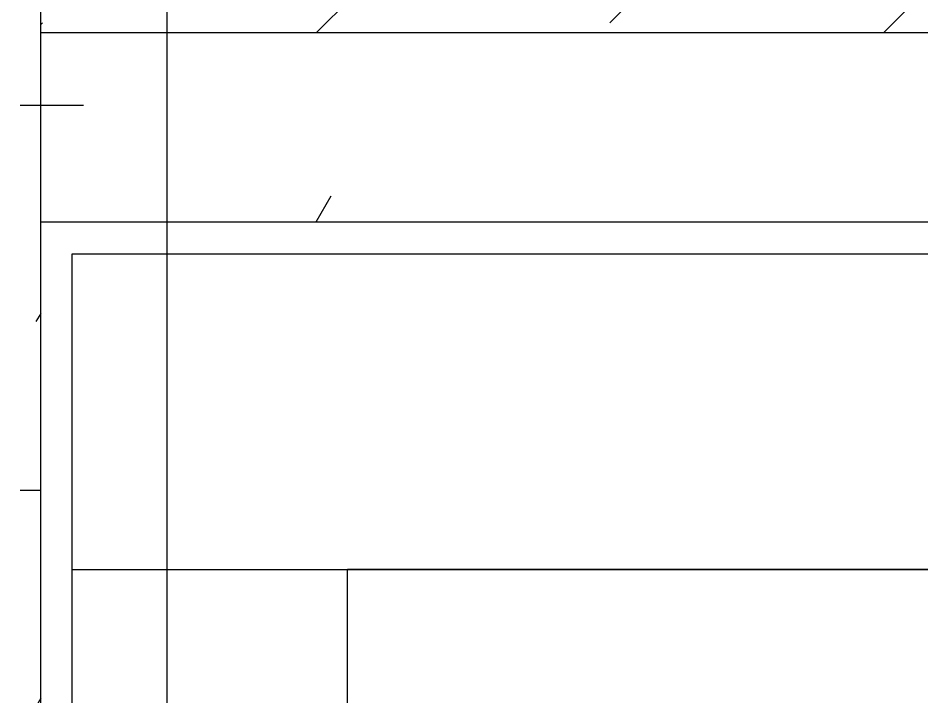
# Model space of a CAD drawing. Header units: millimetres. Extents: x -92759 to 184353, y -15225 to 86714.
# Drawn here: x -70851 to -70136, y 39765 to 40303 of the extents above; entities that cross this region are included whole.
import ezdxf

# ---------------------------------------------------------------- set-up
doc = ezdxf.new("R2010")
doc.units = ezdxf.units.MM
doc.linetypes.add('IDA - Grid Line', pattern=[2100, 1200, -300, 300, -300])
for name, color, linetype in [('0-1', 9, 'Continuous'), ('A-_DETA----_E-2', 9, 'Continuous'), ('A-_WALL----_E', 8, 'Continuous'), ('A-_WALL----_H-1', 9, 'Continuous'), ('A-_WALLPRTN_E', 8, 'Continuous'), ('A-PATT-CONC', 8, 'Continuous'), ('HF', 7, 'Continuous')]:
    doc.layers.add(name, color=color, linetype=linetype)
doc.layers.add('A-_DETA----_E-6', color=7, linetype='Continuous', true_color=0x969696)
doc.layers.add('S-_ANOTGRID_E-1', color=9, linetype='IDA - Grid Line', true_color=0x808080)
doc.layers.add('HFI 9MM FPB', color=94, linetype='Continuous', lineweight=5)
pattern_1 = [(0, (-11870.95, 40538.29), (609.6, 152.4), [50.292, -406.908, 50.292, -406.908, -2438.4]), (0, (-11870.95, 40538.29), (609.6, 152.4), [-914.4, 50.292, -864.108, 50.292, -406.908, -1066.8]), (0, (-11870.95, 40538.29), (609.6, 152.4), [-2286, 50.292, -254.508, 50.292, -711.708]), (120, (-11642.35, 40614.49), (-436.7823, 451.7291), [50.292, -406.908, 50.292, -406.908, -2438.4]), (120, (-11642.35, 40614.49), (-436.7823, 451.7291), [-914.4, 50.292, -864.108, 50.292, -406.908, -1066.8]), (120, (-11642.35, 40614.49), (-436.7823, 451.7291), [-2286, 50.292, -254.508, 50.292, -711.708]), (240, (-11566.15, 40919.29), (-172.8177, -604.1291), [50.292, -406.908, 50.292, -406.908, -2438.4]), (240, (-11566.15, 40919.29), (-172.8177, -604.1291), [-914.4, 50.292, -864.108, 50.292, -406.908, -1066.8]), (240, (-11566.15, 40919.29), (-172.8177, -604.1291), [-2286, 50.292, -254.508, 50.292, -711.708])]

# ---------------------------------------------------------------- blocks, each defined once
blk = doc.blocks.new('A$Cb2bf8f38')
at = {"layer": 'A-_WALL----_H-1'}
h = blk.add_hatch(dxfattribs=at)
h.set_pattern_fill('FP_1', color=256, style=0, pattern_type=2)
h.set_pattern_definition(pattern_1)
h.paths.add_polyline_path([(-28100, 7600), (-27900, 7600), (-27900, 7900), (-28012.5, 7900), (-28012.5, 7875), (-28100, 7875)])
h.paths.add_polyline_path([(-28012.5, 9500), (-27900, 9500), (-27900, 9900), (-28012.5, 9900), (-28012.5, 9875), (-28100, 9875), (-28100, 9525), (-28012.5, 9525)])
h.paths.add_polyline_path([(-27900, 11000), (-27900, 12082.5), (-28100, 12082.5), (-28100, 11025), (-28012.5, 11025), (-28012.5, 11000)])
h = blk.add_hatch(dxfattribs=at)
h.set_pattern_fill('FP_1', color=256, style=0, pattern_type=2)
h.set_pattern_definition(pattern_1)
h.paths.add_polyline_path([(-25850, 7600), (-25850, 7750), (-27900, 7750), (-27900, 7600), (-25875, 7600)])
h = blk.add_hatch(dxfattribs=at)
h.set_pattern_fill('FP_1', color=256, style=0, pattern_type=2)
h.set_pattern_definition(pattern_1)
h.paths.add_polyline_path([(-27900, 5300), (-27900, 7600), (-28100, 7600), (-28100, 5300)])
at = {"layer": 'A-_DETA----_E-2'}
for p, q in [((-27875, 7575), (-25875, 7575)), ((-27875, 7325), (-27875, 7575)), ((-27875, 7325), (-25875, 7325)), ((-27165.94, 7325), (-27657.06, 7325)), ((-27657.06, 7013.07), (-27657.06, 7325))]:
    blk.add_line(p, q, dxfattribs=at)
at = {"layer": 'A-_DETA----_E-6'}
for p, q in [((-27875, 7575), (-25875, 7575)), ((-27875, 7325), (-27875, 7575)), ((-27875, 7325), (-25875, 7325)), ((-27165.94, 7325), (-27657.06, 7325)), ((-27657.06, 7013.07), (-27657.06, 7325))]:
    blk.add_line(p, q, dxfattribs=at)
at = {"layer": 'A-_WALL----_E'}
for p, q in [((-27900, 5300), (-27900, 7900)), ((-25850, 7600), (-27900, 7600)), ((-27875, 5325), (-27875, 7575))]:
    blk.add_line(p, q, dxfattribs=at)
at = {"layer": 'A-_WALLPRTN_E'}
for p, q in [((-25875, 7750), (-27900, 7750)), ((-27875, 7575), (-25875, 7575))]:
    blk.add_line(p, q, dxfattribs=at)
at = {"layer": 'S-_ANOTGRID_E-1'}
blk.add_line((-27800, -20141.41), (-27800, 53272.8), dxfattribs=at)
blk = doc.blocks.new('RCP_B8L1')
at = {"layer": 'HFI 9MM FPB'}
h = blk.add_hatch(dxfattribs=at)
h.set_pattern_fill('ANSI33', color=256, scale=50)
h.paths.add_polyline_path([(-16029.04966, 469111.70958), (-5559.05312, 469111.70958), (-5559.05312, 467211.70958), (-16029.04966, 467211.70958)])
h.paths.add_polyline_path([(-15594.04966, 468761.70958), (-5994.04966, 468761.70958), (-5994.04966, 467561.70958), (-15594.04966, 467561.70958)], flags=16)
at = {"layer": 'HF'}
blk.add_lwpolyline([(-16029.04966, 469111.70958), (-5559.05312, 469111.70958), (-5559.05312, 467211.70958), (-16029.04966, 467211.70958)], close=True, dxfattribs=at)

msp = doc.modelspace()

# ---------------------------------------------------------------- block references
at = {"layer": '0-1'}
msp.add_blockref('A$Cb2bf8f38', (-42933.02, 32541.24), dxfattribs=at)

# ---------------------------------------------------------------- next in the draw order: block references
at = {"layer": 'A-PATT-CONC', "color": 152, "true_color": 0x2776bb}
msp.add_blockref('RCP_B8L1', (-54803.97, -426920.47), dxfattribs=at)

doc.saveas('drawing.dxf')
